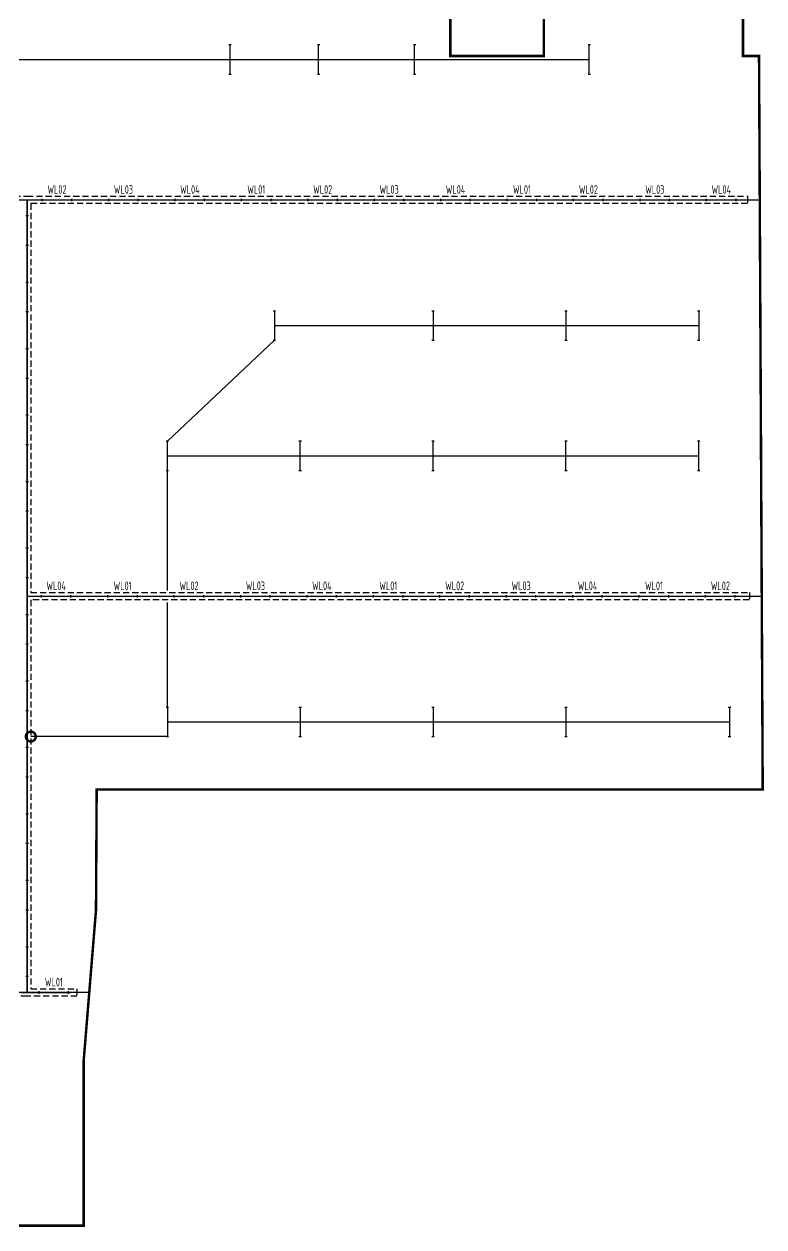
# Model space of a CAD drawing. Header units: millimetres. Extents: x -691095 to 2797013, y -349436 to 2050109.
# Drawn here: x 1386929 to 1417004, y 849444 to 898312 of the extents above; entities that cross this region are included whole.
import ezdxf
from ezdxf.enums import TextEntityAlignment as Align

# ---------------------------------------------------------------- set-up
doc = ezdxf.new("R2010")
doc.units = ezdxf.units.MM
doc.header["$LTSCALE"] = 1000
doc.linetypes.add('DASHDOT', pattern=[1, 0.5, -0.25, 0, -0.25])
doc.linetypes.add('HIDDEN', pattern=[0.375, 0.25, -0.125])
doc.layers.add('E-LANE-CENTER', color=6, linetype='Continuous', plot=False)
doc.layers.add('E-LITE-CENTER', color=5, linetype='DASHDOT', plot=False)
for name, color, linetype in [('E-LITE-LITE', 3, 'Continuous'), ('E-LITE-WIRE', 4, 'Continuous'), ('E-UNIV-EL2', 40, 'HIDDEN'), ('E-UNIV-NOTE', 6, 'Continuous'), ('防火分区', 2, 'Continuous')]:
    doc.layers.add(name, color=color, linetype=linetype)
doc.styles.add('TH-STYLE3', font='tssdeng.shx', dxfattribs={"width": 0.65, "bigfont": 'tssdchn.shx'})

# ---------------------------------------------------------------- blocks, each defined once
blk = doc.blocks.new('E-BL001-1')
for p, q in [((-6, -0.5), (-6, 0.5)), ((-6, 0), (6, 0)), ((6, -0.5), (6, 0.5))]:
    blk.add_line(p, q)

msp = doc.modelspace()

# ---------------------------------------------------------------- linework, layer by layer
at = {"layer": 'E-LANE-CENTER'}
msp.add_line((1387053.6096, 858966.7691, 0.00407), (1387053.6096, 891166.7691, 0.00407), dxfattribs=at)
msp.add_line((1387053.6096, 858966.7691, 0.00407), (1387053.6096, 891166.7691, 0.00407), dxfattribs=at)
at = {"layer": 'E-LANE-CENTER', "elevation": 0.00407}
for points in [[(1354803.6096, 891166.7691), (1416833.05591, 891166.7691)], [(1387053.6096, 891166.7691), (1387053.6096, 858966.7691)], [(1387053.6096, 875066.7691), (1416914.09618, 875066.7691)], [(1389579.01944, 858966.7691), (1354803.6096, 858966.7691)]]:
    msp.add_lwpolyline(points, dxfattribs=at)
at = {"layer": 'E-LITE-CENTER'}
for p, q in [((1354803.60961, 891166.7691, 0.00407), (1387053.6096, 891166.7691, 0.00407)), ((1354803.60961, 891166.7691, 0.00407), (1387053.6096, 891166.7691, 0.00407)), ((1354803.60961, 891166.7691, 0.00407), (1387053.6096, 891166.7691, 0.00407)), ((1354803.60961, 891166.7691, 0.00407), (1387053.6096, 891166.7691, 0.00407)), ((1354803.60961, 891166.7691, 0.00407), (1387053.6096, 891166.7691, 0.00407)), ((1354803.60961, 891166.7691, 0.00407), (1387053.6096, 891166.7691, 0.00407)), ((1354803.60961, 891166.7691, 0.00407), (1387053.6096, 891166.7691, 0.00407)), ((1354803.60961, 891166.7691, 0.00407), (1387053.6096, 891166.7691, 0.00407)), ((1354803.60961, 891166.7691, 0.00407), (1387053.6096, 891166.7691, 0.00407)), ((1354803.60961, 891166.7691, 0.00407), (1387053.6096, 891166.7691, 0.00407)), ((1387053.6096, 875066.7691, 0.00407), (1387053.6096, 891166.7691, 0.00407)), ((1387053.6096, 891166.7691, 0.00407), (1416334.05591, 891166.7691, 0.00407)), ((1387053.6096, 875066.7691, 0.00407), (1387053.6096, 891166.7691, 0.00407)), ((1387053.6096, 891166.7691, 0.00407), (1416334.05591, 891166.7691, 0.00407)), ((1387053.6096, 875066.7691, 0.00407), (1387053.6096, 891166.7691, 0.00407)), ((1387053.6096, 891166.7691, 0.00407), (1416334.05591, 891166.7691, 0.00407)), ((1387053.6096, 875066.7691, 0.00407), (1387053.6096, 891166.7691, 0.00407)), ((1387053.6096, 891166.7691, 0.00407), (1416334.05591, 891166.7691, 0.00407)), ((1387053.6096, 875066.7691, 0.00407), (1387053.6096, 891166.7691, 0.00407)), ((1387053.6096, 891166.7691, 0.00407), (1416334.05591, 891166.7691, 0.00407)), ((1387053.6096, 875066.7691, 0.00407), (1387053.6096, 891166.7691, 0.00407)), ((1387053.6096, 891166.7691, 0.00407), (1416334.05591, 891166.7691, 0.00407)), ((1387053.6096, 875066.7691, 0.00407), (1387053.6096, 891166.7691, 0.00407)), ((1387053.6096, 891166.7691, 0.00407), (1416334.05591, 891166.7691, 0.00407)), ((1387053.6096, 875066.7691, 0.00407), (1387053.6096, 891166.7691, 0.00407)), ((1387053.6096, 891166.7691, 0.00407), (1416334.05591, 891166.7691, 0.00407)), ((1387053.6096, 875066.7691, 0.00407), (1387053.6096, 891166.7691, 0.00407)), ((1387053.6096, 891166.7691, 0.00407), (1416334.05591, 891166.7691, 0.00407)), ((1387053.6096, 875066.7691, 0.00407), (1387053.6096, 891166.7691, 0.00407)), ((1387053.6096, 891166.7691, 0.00407), (1416334.05591, 891166.7691, 0.00407)), ((1387053.6096, 858966.7691, 0.00407), (1387053.6096, 875066.7691, 0.00407)), ((1387053.6096, 875066.7691, 0.00407), (1416415.09618, 875066.7691, 0.00407)), ((1387053.6096, 858966.7691, 0.00407), (1387053.6096, 875066.7691, 0.00407)), ((1387053.6096, 875066.7691, 0.00407), (1416415.09618, 875066.7691, 0.00407)), ((1387053.6096, 858966.7691, 0.00407), (1387053.6096, 875066.7691, 0.00407)), ((1387053.6096, 875066.7691, 0.00407), (1416415.09618, 875066.7691, 0.00407)), ((1387053.6096, 858966.7691, 0.00407), (1387053.6096, 875066.7691, 0.00407)), ((1387053.6096, 875066.7691, 0.00407), (1416415.09618, 875066.7691, 0.00407)), ((1387053.6096, 858966.7691, 0.00407), (1387053.6096, 875066.7691, 0.00407)), ((1387053.6096, 875066.7691, 0.00407), (1416415.09618, 875066.7691, 0.00407)), ((1387053.6096, 858966.7691, 0.00407), (1387053.6096, 875066.7691, 0.00407)), ((1387053.6096, 875066.7691, 0.00407), (1416415.09618, 875066.7691, 0.00407)), ((1387053.6096, 858966.7691, 0.00407), (1387053.6096, 875066.7691, 0.00407)), ((1387053.6096, 875066.7691, 0.00407), (1416415.09618, 875066.7691, 0.00407)), ((1387053.6096, 858966.7691, 0.00407), (1387053.6096, 875066.7691, 0.00407)), ((1387053.6096, 875066.7691, 0.00407), (1416415.09618, 875066.7691, 0.00407)), ((1387053.6096, 858966.7691, 0.00407), (1387053.6096, 875066.7691, 0.00407)), ((1387053.6096, 875066.7691, 0.00407), (1416415.09618, 875066.7691, 0.00407)), ((1387053.6096, 858966.7691, 0.00407), (1387053.6096, 875066.7691, 0.00407)), ((1387053.6096, 875066.7691, 0.00407), (1416415.09618, 875066.7691, 0.00407)), ((1354803.6096, 858966.7691, 0.00407), (1387053.6096, 858966.7691, 0.00407)), ((1354803.6096, 858966.7691, 0.00407), (1387053.6096, 858966.7691, 0.00407)), ((1354803.6096, 858966.7691, 0.00407), (1387053.6096, 858966.7691, 0.00407)), ((1354803.6096, 858966.7691, 0.00407), (1387053.6096, 858966.7691, 0.00407)), ((1354803.6096, 858966.7691, 0.00407), (1387053.6096, 858966.7691, 0.00407)), ((1354803.6096, 858966.7691, 0.00407), (1387053.6096, 858966.7691, 0.00407)), ((1354803.6096, 858966.7691, 0.00407), (1387053.6096, 858966.7691, 0.00407)), ((1354803.6096, 858966.7691, 0.00407), (1387053.6096, 858966.7691, 0.00407)), ((1354803.6096, 858966.7691, 0.00407), (1387053.6096, 858966.7691, 0.00407)), ((1354803.6096, 858966.7691, 0.00407), (1387053.6096, 858966.7691, 0.00407)), ((1387053.6096, 858966.7691, 0.00407), (1389080.01944, 858966.7691, 0.00407)), ((1387053.6096, 858966.7691, 0.00407), (1389080.01944, 858966.7691, 0.00407)), ((1387053.6096, 858966.7691, 0.00407), (1389080.01944, 858966.7691, 0.00407)), ((1387053.6096, 858966.7691, 0.00407), (1389080.01944, 858966.7691, 0.00407)), ((1387053.6096, 858966.7691, 0.00407), (1389080.01944, 858966.7691, 0.00407)), ((1387053.6096, 858966.7691, 0.00407), (1389080.01944, 858966.7691, 0.00407)), ((1387053.6096, 858966.7691, 0.00407), (1389080.01944, 858966.7691, 0.00407)), ((1387053.6096, 858966.7691, 0.00407), (1389080.01944, 858966.7691, 0.00407)), ((1387053.6096, 858966.7691, 0.00407), (1389080.01944, 858966.7691, 0.00407)), ((1387053.6096, 858966.7691, 0.00407), (1389080.01944, 858966.7691, 0.00407))]:
    msp.add_line(p, q, dxfattribs=at)
at = {"layer": 'E-LITE-WIRE'}
for p, q in [((1409903.60962, 896864.65174, 0.00407), (1356153.60963, 896864.65174, 0.00407)), ((1409903.60962, 896864.65174, 0.00407), (1356153.60963, 896864.65174, 0.00407)), ((1397103.60961, 886064.65172, 0.00407), (1414353.60961, 886064.65172, 0.00407)), ((1397103.60961, 886064.65172, 0.00407), (1414353.60961, 886064.65172, 0.00407)), ((1392753.60962, 880764.65172, 0.00407), (1414353.60962, 880764.65172, 0.00813)), ((1392753.60962, 880764.65172, 0.00407), (1414353.60962, 880764.65172, 0.00813)), ((1392753.60962, 869964.65172, 0.00407), (1415603.60962, 869964.65172, 0.00407)), ((1392753.60962, 869964.65172, 0.00407), (1415603.60962, 869964.65172, 0.00407))]:
    msp.add_line(p, q, dxfattribs=at)
at = {"layer": 'E-LITE-WIRE', "color": 30, "true_color": 0xf26722}
for p, q in [((1392753.49344, 881366.48082, 0.00407), (1397103.49343, 885466.48083, 0.00407)), ((1392753.49344, 881366.48082, 0.00407), (1397103.49343, 885466.48083, 0.00407)), ((1392753.49344, 875297.03945, 0.00407), (1392753.49344, 880166.48082, 0.00407)), ((1392753.49344, 875297.03945, 0.00407), (1392753.49344, 880166.48082, 0.00407)), ((1392753.49344, 870566.48082, 0.00407), (1392753.49344, 874812.32887, 0.00407)), ((1392753.49344, 870566.48082, 0.00407), (1392753.49344, 874812.32887, 0.00407))]:
    msp.add_line(p, q, dxfattribs=at)
at = {"layer": 'E-LITE-WIRE', "color": 2}
msp.add_line((1392753.49344, 869366.48082, 0.00407), (1387203.6096, 869366.48082, 0.00407), dxfattribs=at)
msp.add_line((1392753.49344, 869366.48082, 0.00407), (1387203.6096, 869366.48082, 0.00407), dxfattribs=at)
at = {"layer": 'E-LITE-WIRE', "color": 2, "const_width": 400, "elevation": 0.00407}
msp.add_lwpolyline([(1387153.6096, 869366.48082, 1), (1387253.6096, 869366.48082, 1), (1387153.6096, 869366.48082, -1)], format="xyb", dxfattribs=at)
msp.add_lwpolyline([(1387153.6096, 869366.48082, 1), (1387253.6096, 869366.48082, 1), (1387153.6096, 869366.48082, -1)], format="xyb", dxfattribs=at)
at = {"layer": 'E-UNIV-EL2'}
for p, q in [((1354653.60961, 891316.7691, 0.00407), (1387053.6096, 891316.7691, 0.00407)), ((1354653.60961, 891316.7691, 0.00407), (1387053.6096, 891316.7691, 0.00407)), ((1354653.60961, 891316.7691, 0.00407), (1387053.6096, 891316.7691, 0.00407)), ((1354653.60961, 891316.7691, 0.00407), (1387053.6096, 891316.7691, 0.00407)), ((1354653.60961, 891316.7691, 0.00407), (1387053.6096, 891316.7691, 0.00407)), ((1354653.60961, 891316.7691, 0.00407), (1387053.6096, 891316.7691, 0.00407)), ((1354653.60961, 891316.7691, 0.00407), (1387053.6096, 891316.7691, 0.00407)), ((1354653.60961, 891316.7691, 0.00407), (1387053.6096, 891316.7691, 0.00407)), ((1354653.60961, 891316.7691, 0.00407), (1387053.6096, 891316.7691, 0.00407)), ((1354653.60961, 891316.7691, 0.00407), (1387053.6096, 891316.7691, 0.00407)), ((1387053.6096, 891316.7691, 0.00407), (1416334.05591, 891316.7691, 0.00407)), ((1387053.6096, 891316.7691, 0.00407), (1416334.05591, 891316.7691, 0.00407)), ((1387053.6096, 891316.7691, 0.00407), (1416334.05591, 891316.7691, 0.00407)), ((1387053.6096, 891316.7691, 0.00407), (1416334.05591, 891316.7691, 0.00407)), ((1387053.6096, 891316.7691, 0.00407), (1416334.05591, 891316.7691, 0.00407)), ((1387053.6096, 891316.7691, 0.00407), (1416334.05591, 891316.7691, 0.00407)), ((1387053.6096, 891316.7691, 0.00407), (1416334.05591, 891316.7691, 0.00407)), ((1387053.6096, 891316.7691, 0.00407), (1416334.05591, 891316.7691, 0.00407)), ((1387053.6096, 891316.7691, 0.00407), (1416334.05591, 891316.7691, 0.00407)), ((1387053.6096, 891316.7691, 0.00407), (1416334.05591, 891316.7691, 0.00407)), ((1387203.6096, 891016.7691, 0.00407), (1387203.6096, 875216.7691, 0.00407)), ((1416334.05591, 891016.7691, 0.00407), (1387203.6096, 891016.7691, 0.00407)), ((1387203.6096, 891016.7691, 0.00407), (1387203.6096, 875216.7691, 0.00407)), ((1416334.05591, 891016.7691, 0.00407), (1387203.6096, 891016.7691, 0.00407)), ((1387203.6096, 891016.7691, 0.00407), (1387203.6096, 875216.7691, 0.00407)), ((1416334.05591, 891016.7691, 0.00407), (1387203.6096, 891016.7691, 0.00407)), ((1387203.6096, 891016.7691, 0.00407), (1387203.6096, 875216.7691, 0.00407)), ((1416334.05591, 891016.7691, 0.00407), (1387203.6096, 891016.7691, 0.00407)), ((1387203.6096, 891016.7691, 0.00407), (1387203.6096, 875216.7691, 0.00407)), ((1416334.05591, 891016.7691, 0.00407), (1387203.6096, 891016.7691, 0.00407)), ((1387203.6096, 891016.7691, 0.00407), (1387203.6096, 875216.7691, 0.00407)), ((1416334.05591, 891016.7691, 0.00407), (1387203.6096, 891016.7691, 0.00407)), ((1387203.6096, 891016.7691, 0.00407), (1387203.6096, 875216.7691, 0.00407)), ((1416334.05591, 891016.7691, 0.00407), (1387203.6096, 891016.7691, 0.00407)), ((1387203.6096, 891016.7691, 0.00407), (1387203.6096, 875216.7691, 0.00407)), ((1416334.05591, 891016.7691, 0.00407), (1387203.6096, 891016.7691, 0.00407)), ((1387203.6096, 891016.7691, 0.00407), (1387203.6096, 875216.7691, 0.00407)), ((1416334.05591, 891016.7691, 0.00407), (1387203.6096, 891016.7691, 0.00407)), ((1387203.6096, 891016.7691, 0.00407), (1387203.6096, 875216.7691, 0.00407)), ((1416334.05591, 891016.7691, 0.00407), (1387203.6096, 891016.7691, 0.00407)), ((1416334.05591, 891316.7691, 0.00407), (1416334.05591, 891016.7691, 0.00407)), ((1416334.05591, 891316.7691, 0.00407), (1416334.05591, 891016.7691, 0.00407)), ((1416334.05591, 891316.7691, 0.00407), (1416334.05591, 891016.7691, 0.00407)), ((1416334.05591, 891316.7691, 0.00407), (1416334.05591, 891016.7691, 0.00407)), ((1416334.05591, 891316.7691, 0.00407), (1416334.05591, 891016.7691, 0.00407)), ((1416334.05591, 891316.7691, 0.00407), (1416334.05591, 891016.7691, 0.00407)), ((1416334.05591, 891316.7691, 0.00407), (1416334.05591, 891016.7691, 0.00407)), ((1416334.05591, 891316.7691, 0.00407), (1416334.05591, 891016.7691, 0.00407)), ((1416334.05591, 891316.7691, 0.00407), (1416334.05591, 891016.7691, 0.00407)), ((1416334.05591, 891316.7691, 0.00407), (1416334.05591, 891016.7691, 0.00407)), ((1387203.6096, 875216.7691, 0.00407), (1416415.09618, 875216.7691, 0.00407)), ((1387203.6096, 875216.7691, 0.00407), (1416415.09618, 875216.7691, 0.00407)), ((1387203.6096, 875216.7691, 0.00407), (1416415.09618, 875216.7691, 0.00407)), ((1387203.6096, 875216.7691, 0.00407), (1416415.09618, 875216.7691, 0.00407)), ((1387203.6096, 875216.7691, 0.00407), (1416415.09618, 875216.7691, 0.00407)), ((1387203.6096, 875216.7691, 0.00407), (1416415.09618, 875216.7691, 0.00407)), ((1387203.6096, 875216.7691, 0.00407), (1416415.09618, 875216.7691, 0.00407)), ((1387203.6096, 875216.7691, 0.00407), (1416415.09618, 875216.7691, 0.00407)), ((1387203.6096, 875216.7691, 0.00407), (1416415.09618, 875216.7691, 0.00407)), ((1387203.6096, 875216.7691, 0.00407), (1416415.09618, 875216.7691, 0.00407)), ((1387203.6096, 874916.7691, 0.00407), (1387203.6096, 859116.7691, 0.00407)), ((1416415.09618, 874916.7691, 0.00407), (1387203.6096, 874916.7691, 0.00407)), ((1387203.6096, 874916.7691, 0.00407), (1387203.6096, 859116.7691, 0.00407)), ((1416415.09618, 874916.7691, 0.00407), (1387203.6096, 874916.7691, 0.00407)), ((1387203.6096, 874916.7691, 0.00407), (1387203.6096, 859116.7691, 0.00407)), ((1416415.09618, 874916.7691, 0.00407), (1387203.6096, 874916.7691, 0.00407)), ((1387203.6096, 874916.7691, 0.00407), (1387203.6096, 859116.7691, 0.00407)), ((1416415.09618, 874916.7691, 0.00407), (1387203.6096, 874916.7691, 0.00407)), ((1387203.6096, 874916.7691, 0.00407), (1387203.6096, 859116.7691, 0.00407)), ((1416415.09618, 874916.7691, 0.00407), (1387203.6096, 874916.7691, 0.00407)), ((1387203.6096, 874916.7691, 0.00407), (1387203.6096, 859116.7691, 0.00407)), ((1416415.09618, 874916.7691, 0.00407), (1387203.6096, 874916.7691, 0.00407)), ((1387203.6096, 874916.7691, 0.00407), (1387203.6096, 859116.7691, 0.00407)), ((1416415.09618, 874916.7691, 0.00407), (1387203.6096, 874916.7691, 0.00407)), ((1387203.6096, 874916.7691, 0.00407), (1387203.6096, 859116.7691, 0.00407)), ((1416415.09618, 874916.7691, 0.00407), (1387203.6096, 874916.7691, 0.00407)), ((1387203.6096, 874916.7691, 0.00407), (1387203.6096, 859116.7691, 0.00407)), ((1416415.09618, 874916.7691, 0.00407), (1387203.6096, 874916.7691, 0.00407)), ((1387203.6096, 874916.7691, 0.00407), (1387203.6096, 859116.7691, 0.00407)), ((1416415.09618, 874916.7691, 0.00407), (1387203.6096, 874916.7691, 0.00407)), ((1416415.09618, 875216.7691, 0.00407), (1416415.09618, 874916.7691, 0.00407)), ((1416415.09618, 875216.7691, 0.00407), (1416415.09618, 874916.7691, 0.00407)), ((1416415.09618, 875216.7691, 0.00407), (1416415.09618, 874916.7691, 0.00407)), ((1416415.09618, 875216.7691, 0.00407), (1416415.09618, 874916.7691, 0.00407)), ((1416415.09618, 875216.7691, 0.00407), (1416415.09618, 874916.7691, 0.00407)), ((1416415.09618, 875216.7691, 0.00407), (1416415.09618, 874916.7691, 0.00407)), ((1416415.09618, 875216.7691, 0.00407), (1416415.09618, 874916.7691, 0.00407)), ((1416415.09618, 875216.7691, 0.00407), (1416415.09618, 874916.7691, 0.00407)), ((1416415.09618, 875216.7691, 0.00407), (1416415.09618, 874916.7691, 0.00407)), ((1416415.09618, 875216.7691, 0.00407), (1416415.09618, 874916.7691, 0.00407)), ((1387203.6096, 859116.7691, 0.00407), (1389080.01944, 859116.7691, 0.00407)), ((1387203.6096, 859116.7691, 0.00407), (1389080.01944, 859116.7691, 0.00407)), ((1387203.6096, 859116.7691, 0.00407), (1389080.01944, 859116.7691, 0.00407)), ((1387203.6096, 859116.7691, 0.00407), (1389080.01944, 859116.7691, 0.00407)), ((1387203.6096, 859116.7691, 0.00407), (1389080.01944, 859116.7691, 0.00407)), ((1387203.6096, 859116.7691, 0.00407), (1389080.01944, 859116.7691, 0.00407)), ((1387203.6096, 859116.7691, 0.00407), (1389080.01944, 859116.7691, 0.00407)), ((1387203.6096, 859116.7691, 0.00407), (1389080.01944, 859116.7691, 0.00407)), ((1387203.6096, 859116.7691, 0.00407), (1389080.01944, 859116.7691, 0.00407)), ((1387203.6096, 859116.7691, 0.00407), (1389080.01944, 859116.7691, 0.00407)), ((1389080.01944, 859116.7691, 0.00407), (1389080.01944, 858816.7691, 0.00407)), ((1389080.01944, 859116.7691, 0.00407), (1389080.01944, 858816.7691, 0.00407)), ((1389080.01944, 859116.7691, 0.00407), (1389080.01944, 858816.7691, 0.00407)), ((1389080.01944, 859116.7691, 0.00407), (1389080.01944, 858816.7691, 0.00407)), ((1389080.01944, 859116.7691, 0.00407), (1389080.01944, 858816.7691, 0.00407)), ((1389080.01944, 859116.7691, 0.00407), (1389080.01944, 858816.7691, 0.00407)), ((1389080.01944, 859116.7691, 0.00407), (1389080.01944, 858816.7691, 0.00407)), ((1389080.01944, 859116.7691, 0.00407), (1389080.01944, 858816.7691, 0.00407)), ((1389080.01944, 859116.7691, 0.00407), (1389080.01944, 858816.7691, 0.00407)), ((1389080.01944, 859116.7691, 0.00407), (1389080.01944, 858816.7691, 0.00407)), ((1387053.6096, 858816.7691, 0.00407), (1354953.6096, 858816.7691, 0.00407)), ((1387053.6096, 858816.7691, 0.00407), (1354953.6096, 858816.7691, 0.00407)), ((1387053.6096, 858816.7691, 0.00407), (1354953.6096, 858816.7691, 0.00407)), ((1387053.6096, 858816.7691, 0.00407), (1354953.6096, 858816.7691, 0.00407)), ((1387053.6096, 858816.7691, 0.00407), (1354953.6096, 858816.7691, 0.00407)), ((1387053.6096, 858816.7691, 0.00407), (1354953.6096, 858816.7691, 0.00407)), ((1387053.6096, 858816.7691, 0.00407), (1354953.6096, 858816.7691, 0.00407)), ((1387053.6096, 858816.7691, 0.00407), (1354953.6096, 858816.7691, 0.00407)), ((1387053.6096, 858816.7691, 0.00407), (1354953.6096, 858816.7691, 0.00407)), ((1387053.6096, 858816.7691, 0.00407), (1354953.6096, 858816.7691, 0.00407)), ((1389080.01944, 858816.7691, 0.00407), (1387053.6096, 858816.7691, 0.00407)), ((1389080.01944, 858816.7691, 0.00407), (1387053.6096, 858816.7691, 0.00407)), ((1389080.01944, 858816.7691, 0.00407), (1387053.6096, 858816.7691, 0.00407)), ((1389080.01944, 858816.7691, 0.00407), (1387053.6096, 858816.7691, 0.00407)), ((1389080.01944, 858816.7691, 0.00407), (1387053.6096, 858816.7691, 0.00407)), ((1389080.01944, 858816.7691, 0.00407), (1387053.6096, 858816.7691, 0.00407)), ((1389080.01944, 858816.7691, 0.00407), (1387053.6096, 858816.7691, 0.00407)), ((1389080.01944, 858816.7691, 0.00407), (1387053.6096, 858816.7691, 0.00407)), ((1389080.01944, 858816.7691, 0.00407), (1387053.6096, 858816.7691, 0.00407)), ((1389080.01944, 858816.7691, 0.00407), (1387053.6096, 858816.7691, 0.00407))]:
    msp.add_line(p, q, dxfattribs=at)
at = {"layer": '防火分区', "const_width": 100, "elevation": 0.00407}
for points in [[(1416153.6101, 898516.76953), (1416153.6096, 897016.7691), (1416803.6096, 897016.7691), (1416953.6096, 867216.7691), (1389880.79458, 867216.7691), (1389853.6096, 862316.7691), (1389353.6096, 856216.7691), (1389353.6096, 849496.7691), (1386903.65119, 849496.7691), (1384003.53126, 849496.58506), (1378953.636, 849494.46072), (1367703.65119, 849494.4566), (1367703.57045, 849496.7691), (1365703.57045, 849496.7691), (1365703.67423, 849494.46072), (1354453.53427, 849494.46072), (1349403.53402, 849494.4607), (1346753.6096, 849494.46072), (1346753.60961, 888816.76909), (1352053.60978, 888816.7691), (1352053.60951, 897928.88924), (1354191.2718, 897916.7691), (1354191.2718, 899576.88566)], [(1416153.6101, 898516.76953), (1416153.6096, 897016.7691), (1416803.6096, 897016.7691), (1416953.6096, 867216.7691), (1389880.79458, 867216.7691), (1389853.6096, 862316.7691), (1389353.6096, 856216.7691), (1389353.6096, 849496.7691), (1386903.65119, 849496.7691), (1384003.53126, 849496.58506), (1378953.636, 849494.46072), (1367703.65119, 849494.4566), (1367703.57045, 849496.7691), (1365703.57045, 849496.7691), (1365703.67423, 849494.46072), (1354453.53427, 849494.46072), (1349403.53402, 849494.4607), (1346753.6096, 849494.46072), (1346753.60961, 888816.76909), (1352053.60978, 888816.7691), (1352053.60951, 897928.88924), (1354191.2718, 897916.7691), (1354191.2718, 899576.88566)], [(1404253.6096, 899576.88566), (1404253.6096, 897017.34399), (1408053.60898, 897016.19421), (1408053.60898, 898516.76953)], [(1404253.6096, 899576.88566), (1404253.6096, 897017.34399), (1408053.60898, 897016.19421), (1408053.60898, 898516.76953)]]:
    msp.add_lwpolyline(points, dxfattribs=at)

# ---------------------------------------------------------------- block references
at = {"layer": 'E-LITE-LITE', "xscale": 100, "yscale": 100, "zscale": 100}
for p, rotation in [((1395303.49321, 896866.48085, 0.00407), 90), ((1395303.49321, 896866.48085, 0.00407), 90), ((1398903.49343, 896866.48085, 0.00407), 90), ((1398903.49343, 896866.48085, 0.00407), 90), ((1402803.49344, 896866.48085, 0.00407), 90), ((1402803.49344, 896866.48085, 0.00407), 90), ((1409903.49344, 896866.48085, 0.00407), 90), ((1409903.49344, 896866.48085, 0.00407), 90), ((1387053.6096, 889916.7691, 0.00407), 90), ((1387053.6096, 889916.7691, 0.00407), 90), ((1387053.6096, 889916.7691, 0.00407), 90), ((1387053.6096, 889916.7691, 0.00407), 90), ((1387053.6096, 889916.7691, 0.00407), 90), ((1387053.6096, 889916.7691, 0.00407), 90), ((1387053.6096, 889916.7691, 0.00407), 90), ((1387053.6096, 889916.7691, 0.00407), 90), ((1387053.6096, 889916.7691, 0.00407), 90), ((1387053.6096, 889916.7691, 0.00407), 90), ((1387053.6096, 887216.7691, 0.00407), 90), ((1387053.6096, 887216.7691, 0.00407), 90), ((1387053.6096, 887216.7691, 0.00407), 90), ((1387053.6096, 887216.7691, 0.00407), 90), ((1387053.6096, 887216.7691, 0.00407), 90), ((1387053.6096, 887216.7691, 0.00407), 90), ((1387053.6096, 887216.7691, 0.00407), 90), ((1387053.6096, 887216.7691, 0.00407), 90), ((1387053.6096, 887216.7691, 0.00407), 90), ((1387053.6096, 887216.7691, 0.00407), 90), ((1397103.49343, 886066.48083, 0.00407), 270), ((1397103.49343, 886066.48083, 0.00407), 270), ((1403553.49344, 886066.48083, 0.00407), 270), ((1403553.49344, 886066.48083, 0.00407), 270), ((1408953.49344, 886066.48083, 0.00407), 270), ((1408953.49344, 886066.48083, 0.00407), 270), ((1414353.49343, 886066.48083, 0.00407), 270), ((1414353.49343, 886066.48083, 0.00407), 270), ((1387053.6096, 884516.7691, 0.00407), 90), ((1387053.6096, 884516.7691, 0.00407), 90), ((1387053.6096, 884516.7691, 0.00407), 90), ((1387053.6096, 884516.7691, 0.00407), 90), ((1387053.6096, 884516.7691, 0.00407), 90), ((1387053.6096, 884516.7691, 0.00407), 90), ((1387053.6096, 884516.7691, 0.00407), 90), ((1387053.6096, 884516.7691, 0.00407), 90), ((1387053.6096, 884516.7691, 0.00407), 90), ((1387053.6096, 884516.7691, 0.00407), 90), ((1387053.6096, 881816.7691, 0.00407), 90), ((1387053.6096, 881816.7691, 0.00407), 90), ((1387053.6096, 881816.7691, 0.00407), 90), ((1387053.6096, 881816.7691, 0.00407), 90), ((1387053.6096, 881816.7691, 0.00407), 90), ((1387053.6096, 881816.7691, 0.00407), 90), ((1387053.6096, 881816.7691, 0.00407), 90), ((1387053.6096, 881816.7691, 0.00407), 90), ((1387053.6096, 881816.7691, 0.00407), 90), ((1387053.6096, 881816.7691, 0.00407), 90), ((1392753.49344, 880766.48082, 0.00407), 90), ((1392753.49344, 880766.48082, 0.00407), 90), ((1398153.49343, 880766.48082, 0.00407), 90), ((1398153.49343, 880766.48082, 0.00407), 90), ((1403553.49343, 880766.48082, 0.00407), 90), ((1403553.49343, 880766.48082, 0.00407), 90), ((1408953.49344, 880766.48082, 0.00407), 90), ((1408953.49344, 880766.48082, 0.00407), 90), ((1414353.49343, 880766.48082, 0.00407), 90), ((1414353.49343, 880766.48082, 0.00407), 90), ((1387053.6096, 879116.7691, 0.00407), 90), ((1387053.6096, 879116.7691, 0.00407), 90), ((1387053.6096, 879116.7691, 0.00407), 90), ((1387053.6096, 879116.7691, 0.00407), 90), ((1387053.6096, 879116.7691, 0.00407), 90), ((1387053.6096, 879116.7691, 0.00407), 90), ((1387053.6096, 879116.7691, 0.00407), 90), ((1387053.6096, 879116.7691, 0.00407), 90), ((1387053.6096, 879116.7691, 0.00407), 90), ((1387053.6096, 879116.7691, 0.00407), 90), ((1387053.6096, 876416.7691, 0.00407), 90), ((1387053.6096, 876416.7691, 0.00407), 90), ((1387053.6096, 876416.7691, 0.00407), 90), ((1387053.6096, 876416.7691, 0.00407), 90), ((1387053.6096, 876416.7691, 0.00407), 90), ((1387053.6096, 876416.7691, 0.00407), 90), ((1387053.6096, 876416.7691, 0.00407), 90), ((1387053.6096, 876416.7691, 0.00407), 90), ((1387053.6096, 876416.7691, 0.00407), 90), ((1387053.6096, 876416.7691, 0.00407), 90), ((1387053.6096, 873716.7691, 0.00407), 90), ((1387053.6096, 873716.7691, 0.00407), 90), ((1387053.6096, 873716.7691, 0.00407), 90), ((1387053.6096, 873716.7691, 0.00407), 90), ((1387053.6096, 873716.7691, 0.00407), 90), ((1387053.6096, 873716.7691, 0.00407), 90), ((1387053.6096, 873716.7691, 0.00407), 90), ((1387053.6096, 873716.7691, 0.00407), 90), ((1387053.6096, 873716.7691, 0.00407), 90), ((1387053.6096, 873716.7691, 0.00407), 90), ((1387053.6096, 871016.7691, 0.00407), 90), ((1387053.6096, 871016.7691, 0.00407), 90), ((1387053.6096, 871016.7691, 0.00407), 90), ((1387053.6096, 871016.7691, 0.00407), 90), ((1387053.6096, 871016.7691, 0.00407), 90), ((1387053.6096, 871016.7691, 0.00407), 90), ((1387053.6096, 871016.7691, 0.00407), 90), ((1387053.6096, 871016.7691, 0.00407), 90), ((1387053.6096, 871016.7691, 0.00407), 90), ((1387053.6096, 871016.7691, 0.00407), 90), ((1392753.49344, 869966.48082, 0.00407), 270), ((1392753.49344, 869966.48082, 0.00407), 270), ((1398153.49343, 869966.48082, 0.00407), 270), ((1398153.49343, 869966.48082, 0.00407), 270), ((1403553.49343, 869966.48082, 0.00407), 270), ((1403553.49343, 869966.48082, 0.00407), 270), ((1408953.49343, 869966.48082, 0.00407), 270), ((1408953.49343, 869966.48082, 0.00407), 270), ((1415603.49344, 869966.48082, 0.00407), 270), ((1415603.49344, 869966.48082, 0.00407), 270), ((1387053.6096, 868316.7691, 0.00407), 90), ((1387053.6096, 868316.7691, 0.00407), 90), ((1387053.6096, 868316.7691, 0.00407), 90), ((1387053.6096, 868316.7691, 0.00407), 90), ((1387053.6096, 868316.7691, 0.00407), 90), ((1387053.6096, 868316.7691, 0.00407), 90), ((1387053.6096, 868316.7691, 0.00407), 90), ((1387053.6096, 868316.7691, 0.00407), 90), ((1387053.6096, 868316.7691, 0.00407), 90), ((1387053.6096, 868316.7691, 0.00407), 90), ((1387053.6096, 865616.7691, 0.00407), 90), ((1387053.6096, 865616.7691, 0.00407), 90), ((1387053.6096, 865616.7691, 0.00407), 90), ((1387053.6096, 865616.7691, 0.00407), 90), ((1387053.6096, 865616.7691, 0.00407), 90), ((1387053.6096, 865616.7691, 0.00407), 90), ((1387053.6096, 865616.7691, 0.00407), 90), ((1387053.6096, 865616.7691, 0.00407), 90), ((1387053.6096, 865616.7691, 0.00407), 90), ((1387053.6096, 865616.7691, 0.00407), 90), ((1387053.6096, 862916.7691, 0.00407), 90), ((1387053.6096, 862916.7691, 0.00407), 90), ((1387053.6096, 862916.7691, 0.00407), 90), ((1387053.6096, 862916.7691, 0.00407), 90), ((1387053.6096, 862916.7691, 0.00407), 90), ((1387053.6096, 862916.7691, 0.00407), 90), ((1387053.6096, 862916.7691, 0.00407), 90), ((1387053.6096, 862916.7691, 0.00407), 90), ((1387053.6096, 862916.7691, 0.00407), 90), ((1387053.6096, 862916.7691, 0.00407), 90), ((1387053.6096, 860216.7691, 0.00407), 90), ((1387053.6096, 860216.7691, 0.00407), 90), ((1387053.6096, 860216.7691, 0.00407), 90), ((1387053.6096, 860216.7691, 0.00407), 90), ((1387053.6096, 860216.7691, 0.00407), 90), ((1387053.6096, 860216.7691, 0.00407), 90), ((1387053.6096, 860216.7691, 0.00407), 90), ((1387053.6096, 860216.7691, 0.00407), 90), ((1387053.6096, 860216.7691, 0.00407), 90), ((1387053.6096, 860216.7691, 0.00407), 90)]:
    msp.add_blockref('E-BL001-1', p, dxfattribs=dict(at, rotation=rotation))
for p in [(1388268.83276, 891166.7691, 0.00407), (1388268.83276, 891166.7691, 0.00407), (1388268.83276, 891166.7691, 0.00407), (1388268.83276, 891166.7691, 0.00407), (1388268.83276, 891166.7691, 0.00407), (1388268.83276, 891166.7691, 0.00407), (1388268.83276, 891166.7691, 0.00407), (1388268.83276, 891166.7691, 0.00407), (1388268.83276, 891166.7691, 0.00407), (1388268.83276, 891166.7691, 0.00407), (1390968.83276, 891166.7691, 0.00407), (1390968.83276, 891166.7691, 0.00407), (1390968.83276, 891166.7691, 0.00407), (1390968.83276, 891166.7691, 0.00407), (1390968.83276, 891166.7691, 0.00407), (1390968.83276, 891166.7691, 0.00407), (1390968.83276, 891166.7691, 0.00407), (1390968.83276, 891166.7691, 0.00407), (1390968.83276, 891166.7691, 0.00407), (1390968.83276, 891166.7691, 0.00407), (1393668.83276, 891166.7691, 0.00407), (1393668.83276, 891166.7691, 0.00407), (1393668.83276, 891166.7691, 0.00407), (1393668.83276, 891166.7691, 0.00407), (1393668.83276, 891166.7691, 0.00407), (1393668.83276, 891166.7691, 0.00407), (1393668.83276, 891166.7691, 0.00407), (1393668.83276, 891166.7691, 0.00407), (1393668.83276, 891166.7691, 0.00407), (1393668.83276, 891166.7691, 0.00407), (1396368.83276, 891166.7691, 0.00407), (1396368.83276, 891166.7691, 0.00407), (1396368.83276, 891166.7691, 0.00407), (1396368.83276, 891166.7691, 0.00407), (1396368.83276, 891166.7691, 0.00407), (1396368.83276, 891166.7691, 0.00407), (1396368.83276, 891166.7691, 0.00407), (1396368.83276, 891166.7691, 0.00407), (1396368.83276, 891166.7691, 0.00407), (1396368.83276, 891166.7691, 0.00407), (1399068.83276, 891166.7691, 0.00407), (1399068.83276, 891166.7691, 0.00407), (1399068.83276, 891166.7691, 0.00407), (1399068.83276, 891166.7691, 0.00407), (1399068.83276, 891166.7691, 0.00407), (1399068.83276, 891166.7691, 0.00407), (1399068.83276, 891166.7691, 0.00407), (1399068.83276, 891166.7691, 0.00407), (1399068.83276, 891166.7691, 0.00407), (1399068.83276, 891166.7691, 0.00407), (1401768.83276, 891166.7691, 0.00407), (1401768.83276, 891166.7691, 0.00407), (1401768.83276, 891166.7691, 0.00407), (1401768.83276, 891166.7691, 0.00407), (1401768.83276, 891166.7691, 0.00407), (1401768.83276, 891166.7691, 0.00407), (1401768.83276, 891166.7691, 0.00407), (1401768.83276, 891166.7691, 0.00407), (1401768.83276, 891166.7691, 0.00407), (1401768.83276, 891166.7691, 0.00407), (1404468.83276, 891166.7691, 0.00407), (1404468.83276, 891166.7691, 0.00407), (1404468.83276, 891166.7691, 0.00407), (1404468.83276, 891166.7691, 0.00407), (1404468.83276, 891166.7691, 0.00407), (1404468.83276, 891166.7691, 0.00407), (1404468.83276, 891166.7691, 0.00407), (1404468.83276, 891166.7691, 0.00407), (1404468.83276, 891166.7691, 0.00407), (1404468.83276, 891166.7691, 0.00407), (1407168.83276, 891166.7691, 0.00407), (1407168.83276, 891166.7691, 0.00407), (1407168.83276, 891166.7691, 0.00407), (1407168.83276, 891166.7691, 0.00407), (1407168.83276, 891166.7691, 0.00407), (1407168.83276, 891166.7691, 0.00407), (1407168.83276, 891166.7691, 0.00407), (1407168.83276, 891166.7691, 0.00407), (1407168.83276, 891166.7691, 0.00407), (1407168.83276, 891166.7691, 0.00407), (1409868.83276, 891166.7691, 0.00407), (1409868.83276, 891166.7691, 0.00407), (1409868.83276, 891166.7691, 0.00407), (1409868.83276, 891166.7691, 0.00407), (1409868.83276, 891166.7691, 0.00407), (1409868.83276, 891166.7691, 0.00407), (1409868.83276, 891166.7691, 0.00407), (1409868.83276, 891166.7691, 0.00407), (1409868.83276, 891166.7691, 0.00407), (1409868.83276, 891166.7691, 0.00407), (1412568.83276, 891166.7691, 0.00407), (1412568.83276, 891166.7691, 0.00407), (1412568.83276, 891166.7691, 0.00407), (1412568.83276, 891166.7691, 0.00407), (1412568.83276, 891166.7691, 0.00407), (1412568.83276, 891166.7691, 0.00407), (1412568.83276, 891166.7691, 0.00407), (1412568.83276, 891166.7691, 0.00407), (1412568.83276, 891166.7691, 0.00407), (1412568.83276, 891166.7691, 0.00407), (1415268.83276, 891166.7691, 0.00407), (1415268.83276, 891166.7691, 0.00407), (1415268.83276, 891166.7691, 0.00407), (1415268.83276, 891166.7691, 0.00407), (1415268.83276, 891166.7691, 0.00407), (1415268.83276, 891166.7691, 0.00407), (1415268.83276, 891166.7691, 0.00407), (1415268.83276, 891166.7691, 0.00407), (1415268.83276, 891166.7691, 0.00407), (1415268.83276, 891166.7691, 0.00407), (1388234.35289, 875066.7691, 0.00407), (1388234.35289, 875066.7691, 0.00407), (1388234.35289, 875066.7691, 0.00407), (1388234.35289, 875066.7691, 0.00407), (1388234.35289, 875066.7691, 0.00407), (1388234.35289, 875066.7691, 0.00407), (1388234.35289, 875066.7691, 0.00407), (1388234.35289, 875066.7691, 0.00407), (1388234.35289, 875066.7691, 0.00407), (1388234.35289, 875066.7691, 0.00407), (1390934.35289, 875066.7691, 0.00407), (1390934.35289, 875066.7691, 0.00407), (1390934.35289, 875066.7691, 0.00407), (1390934.35289, 875066.7691, 0.00407), (1390934.35289, 875066.7691, 0.00407), (1390934.35289, 875066.7691, 0.00407), (1390934.35289, 875066.7691, 0.00407), (1390934.35289, 875066.7691, 0.00407), (1390934.35289, 875066.7691, 0.00407), (1390934.35289, 875066.7691, 0.00407), (1393634.35289, 875066.7691, 0.00407), (1393634.35289, 875066.7691, 0.00407), (1393634.35289, 875066.7691, 0.00407), (1393634.35289, 875066.7691, 0.00407), (1393634.35289, 875066.7691, 0.00407), (1393634.35289, 875066.7691, 0.00407), (1393634.35289, 875066.7691, 0.00407), (1393634.35289, 875066.7691, 0.00407), (1393634.35289, 875066.7691, 0.00407), (1393634.35289, 875066.7691, 0.00407), (1396334.35289, 875066.7691, 0.00407), (1396334.35289, 875066.7691, 0.00407), (1396334.35289, 875066.7691, 0.00407), (1396334.35289, 875066.7691, 0.00407), (1396334.35289, 875066.7691, 0.00407), (1396334.35289, 875066.7691, 0.00407), (1396334.35289, 875066.7691, 0.00407), (1396334.35289, 875066.7691, 0.00407), (1396334.35289, 875066.7691, 0.00407), (1396334.35289, 875066.7691, 0.00407), (1399034.35289, 875066.7691, 0.00407), (1399034.35289, 875066.7691, 0.00407), (1399034.35289, 875066.7691, 0.00407), (1399034.35289, 875066.7691, 0.00407), (1399034.35289, 875066.7691, 0.00407), (1399034.35289, 875066.7691, 0.00407), (1399034.35289, 875066.7691, 0.00407), (1399034.35289, 875066.7691, 0.00407), (1399034.35289, 875066.7691, 0.00407), (1399034.35289, 875066.7691, 0.00407), (1401734.35289, 875066.7691, 0.00407), (1401734.35289, 875066.7691, 0.00407), (1401734.35289, 875066.7691, 0.00407), (1401734.35289, 875066.7691, 0.00407), (1401734.35289, 875066.7691, 0.00407), (1401734.35289, 875066.7691, 0.00407), (1401734.35289, 875066.7691, 0.00407), (1401734.35289, 875066.7691, 0.00407), (1401734.35289, 875066.7691, 0.00407), (1401734.35289, 875066.7691, 0.00407), (1404434.35289, 875066.7691, 0.00407), (1404434.35289, 875066.7691, 0.00407), (1404434.35289, 875066.7691, 0.00407), (1404434.35289, 875066.7691, 0.00407), (1404434.35289, 875066.7691, 0.00407), (1404434.35289, 875066.7691, 0.00407), (1404434.35289, 875066.7691, 0.00407), (1404434.35289, 875066.7691, 0.00407), (1404434.35289, 875066.7691, 0.00407), (1404434.35289, 875066.7691, 0.00407), (1407134.35289, 875066.7691, 0.00407), (1407134.35289, 875066.7691, 0.00407), (1407134.35289, 875066.7691, 0.00407), (1407134.35289, 875066.7691, 0.00407), (1407134.35289, 875066.7691, 0.00407), (1407134.35289, 875066.7691, 0.00407), (1407134.35289, 875066.7691, 0.00407), (1407134.35289, 875066.7691, 0.00407), (1407134.35289, 875066.7691, 0.00407), (1407134.35289, 875066.7691, 0.00407), (1409834.35289, 875066.7691, 0.00407), (1409834.35289, 875066.7691, 0.00407), (1409834.35289, 875066.7691, 0.00407), (1409834.35289, 875066.7691, 0.00407), (1409834.35289, 875066.7691, 0.00407), (1409834.35289, 875066.7691, 0.00407), (1409834.35289, 875066.7691, 0.00407), (1409834.35289, 875066.7691, 0.00407), (1409834.35289, 875066.7691, 0.00407), (1409834.35289, 875066.7691, 0.00407), (1412534.35289, 875066.7691, 0.00407), (1412534.35289, 875066.7691, 0.00407), (1412534.35289, 875066.7691, 0.00407), (1412534.35289, 875066.7691, 0.00407), (1412534.35289, 875066.7691, 0.00407), (1412534.35289, 875066.7691, 0.00407), (1412534.35289, 875066.7691, 0.00407), (1412534.35289, 875066.7691, 0.00407), (1412534.35289, 875066.7691, 0.00407), (1412534.35289, 875066.7691, 0.00407), (1415234.35289, 875066.7691, 0.00407), (1415234.35289, 875066.7691, 0.00407), (1415234.35289, 875066.7691, 0.00407), (1415234.35289, 875066.7691, 0.00407), (1415234.35289, 875066.7691, 0.00407), (1415234.35289, 875066.7691, 0.00407), (1415234.35289, 875066.7691, 0.00407), (1415234.35289, 875066.7691, 0.00407), (1415234.35289, 875066.7691, 0.00407), (1415234.35289, 875066.7691, 0.00407), (1388141.81452, 858966.7691, 0.00407), (1388141.81452, 858966.7691, 0.00407), (1388141.81452, 858966.7691, 0.00407), (1388141.81452, 858966.7691, 0.00407), (1388141.81452, 858966.7691, 0.00407), (1388141.81452, 858966.7691, 0.00407), (1388141.81452, 858966.7691, 0.00407), (1388141.81452, 858966.7691, 0.00407), (1388141.81452, 858966.7691, 0.00407), (1388141.81452, 858966.7691, 0.00407)]:
    msp.add_blockref('E-BL001-1', p, dxfattribs=at)

# ---------------------------------------------------------------- texts
at = {"layer": 'E-UNIV-NOTE', "color": 6, "style": 'TH-STYLE3', "width": 0.65}
for s, p in [('WL02', (1388268.83276, 891591.7691, 0.00407)), ('WL02', (1388268.83276, 891591.7691, 0.00407)), ('WL02', (1388268.83276, 891591.7691, 0.00407)), ('WL02', (1388268.83276, 891591.7691, 0.00407)), ('WL02', (1388268.83276, 891591.7691, 0.00407)), ('WL02', (1388268.83276, 891591.7691, 0.00407)), ('WL02', (1388268.83276, 891591.7691, 0.00407)), ('WL02', (1388268.83276, 891591.7691, 0.00407)), ('WL02', (1388268.83276, 891591.7691, 0.00407)), ('WL02', (1388268.83276, 891591.7691, 0.00407)), ('WL03', (1390968.83276, 891591.7691, 0.00407)), ('WL03', (1390968.83276, 891591.7691, 0.00407)), ('WL03', (1390968.83276, 891591.7691, 0.00407)), ('WL03', (1390968.83276, 891591.7691, 0.00407)), ('WL03', (1390968.83276, 891591.7691, 0.00407)), ('WL03', (1390968.83276, 891591.7691, 0.00407)), ('WL03', (1390968.83276, 891591.7691, 0.00407)), ('WL03', (1390968.83276, 891591.7691, 0.00407)), ('WL03', (1390968.83276, 891591.7691, 0.00407)), ('WL03', (1390968.83276, 891591.7691, 0.00407)), ('WL04', (1393668.83276, 891591.7691, 0.00407)), ('WL04', (1393668.83276, 891591.7691, 0.00407)), ('WL04', (1393668.83276, 891591.7691, 0.00407)), ('WL04', (1393668.83276, 891591.7691, 0.00407)), ('WL04', (1393668.83276, 891591.7691, 0.00407)), ('WL04', (1393668.83276, 891591.7691, 0.00407)), ('WL04', (1393668.83276, 891591.7691, 0.00407)), ('WL04', (1393668.83276, 891591.7691, 0.00407)), ('WL04', (1393668.83276, 891591.7691, 0.00407)), ('WL04', (1393668.83276, 891591.7691, 0.00407)), ('WL01', (1396368.83276, 891591.7691, 0.00407)), ('WL01', (1396368.83276, 891591.7691, 0.00407)), ('WL01', (1396368.83276, 891591.7691, 0.00407)), ('WL01', (1396368.83276, 891591.7691, 0.00407)), ('WL01', (1396368.83276, 891591.7691, 0.00407)), ('WL01', (1396368.83276, 891591.7691, 0.00407)), ('WL01', (1396368.83276, 891591.7691, 0.00407)), ('WL01', (1396368.83276, 891591.7691, 0.00407)), ('WL01', (1396368.83276, 891591.7691, 0.00407)), ('WL01', (1396368.83276, 891591.7691, 0.00407)), ('WL02', (1399068.83276, 891591.7691, 0.00407)), ('WL02', (1399068.83276, 891591.7691, 0.00407)), ('WL02', (1399068.83276, 891591.7691, 0.00407)), ('WL02', (1399068.83276, 891591.7691, 0.00407)), ('WL02', (1399068.83276, 891591.7691, 0.00407)), ('WL02', (1399068.83276, 891591.7691, 0.00407)), ('WL02', (1399068.83276, 891591.7691, 0.00407)), ('WL02', (1399068.83276, 891591.7691, 0.00407)), ('WL02', (1399068.83276, 891591.7691, 0.00407)), ('WL02', (1399068.83276, 891591.7691, 0.00407)), ('WL03', (1401768.83276, 891591.7691, 0.00407)), ('WL03', (1401768.83276, 891591.7691, 0.00407)), ('WL03', (1401768.83276, 891591.7691, 0.00407)), ('WL03', (1401768.83276, 891591.7691, 0.00407)), ('WL03', (1401768.83276, 891591.7691, 0.00407)), ('WL03', (1401768.83276, 891591.7691, 0.00407)), ('WL03', (1401768.83276, 891591.7691, 0.00407)), ('WL03', (1401768.83276, 891591.7691, 0.00407)), ('WL03', (1401768.83276, 891591.7691, 0.00407)), ('WL03', (1401768.83276, 891591.7691, 0.00407)), ('WL04', (1404468.83276, 891591.7691, 0.00407)), ('WL04', (1404468.83276, 891591.7691, 0.00407)), ('WL04', (1404468.83276, 891591.7691, 0.00407)), ('WL04', (1404468.83276, 891591.7691, 0.00407)), ('WL04', (1404468.83276, 891591.7691, 0.00407)), ('WL04', (1404468.83276, 891591.7691, 0.00407)), ('WL04', (1404468.83276, 891591.7691, 0.00407)), ('WL04', (1404468.83276, 891591.7691, 0.00407)), ('WL04', (1404468.83276, 891591.7691, 0.00407)), ('WL04', (1404468.83276, 891591.7691, 0.00407)), ('WL01', (1407168.83276, 891591.7691, 0.00407)), ('WL01', (1407168.83276, 891591.7691, 0.00407)), ('WL01', (1407168.83276, 891591.7691, 0.00407)), ('WL01', (1407168.83276, 891591.7691, 0.00407)), ('WL01', (1407168.83276, 891591.7691, 0.00407)), ('WL01', (1407168.83276, 891591.7691, 0.00407)), ('WL01', (1407168.83276, 891591.7691, 0.00407)), ('WL01', (1407168.83276, 891591.7691, 0.00407)), ('WL01', (1407168.83276, 891591.7691, 0.00407)), ('WL01', (1407168.83276, 891591.7691, 0.00407)), ('WL02', (1409868.83276, 891591.7691, 0.00407)), ('WL02', (1409868.83276, 891591.7691, 0.00407)), ('WL02', (1409868.83276, 891591.7691, 0.00407)), ('WL02', (1409868.83276, 891591.7691, 0.00407)), ('WL02', (1409868.83276, 891591.7691, 0.00407)), ('WL02', (1409868.83276, 891591.7691, 0.00407)), ('WL02', (1409868.83276, 891591.7691, 0.00407)), ('WL02', (1409868.83276, 891591.7691, 0.00407)), ('WL02', (1409868.83276, 891591.7691, 0.00407)), ('WL02', (1409868.83276, 891591.7691, 0.00407)), ('WL03', (1412568.83276, 891591.7691, 0.00407)), ('WL03', (1412568.83276, 891591.7691, 0.00407)), ('WL03', (1412568.83276, 891591.7691, 0.00407)), ('WL03', (1412568.83276, 891591.7691, 0.00407)), ('WL03', (1412568.83276, 891591.7691, 0.00407)), ('WL03', (1412568.83276, 891591.7691, 0.00407)), ('WL03', (1412568.83276, 891591.7691, 0.00407)), ('WL03', (1412568.83276, 891591.7691, 0.00407)), ('WL03', (1412568.83276, 891591.7691, 0.00407)), ('WL03', (1412568.83276, 891591.7691, 0.00407)), ('WL04', (1415268.83276, 891591.7691, 0.00407)), ('WL04', (1415268.83276, 891591.7691, 0.00407)), ('WL04', (1415268.83276, 891591.7691, 0.00407)), ('WL04', (1415268.83276, 891591.7691, 0.00407)), ('WL04', (1415268.83276, 891591.7691, 0.00407)), ('WL04', (1415268.83276, 891591.7691, 0.00407)), ('WL04', (1415268.83276, 891591.7691, 0.00407)), ('WL04', (1415268.83276, 891591.7691, 0.00407)), ('WL04', (1415268.83276, 891591.7691, 0.00407)), ('WL04', (1415268.83276, 891591.7691, 0.00407)), ('WL04', (1388234.35289, 875491.7691, 0.00407)), ('WL04', (1388234.35289, 875491.7691, 0.00407)), ('WL04', (1388234.35289, 875491.7691, 0.00407)), ('WL04', (1388234.35289, 875491.7691, 0.00407)), ('WL04', (1388234.35289, 875491.7691, 0.00407)), ('WL04', (1388234.35289, 875491.7691, 0.00407)), ('WL04', (1388234.35289, 875491.7691, 0.00407)), ('WL04', (1388234.35289, 875491.7691, 0.00407)), ('WL04', (1388234.35289, 875491.7691, 0.00407)), ('WL04', (1388234.35289, 875491.7691, 0.00407)), ('WL01', (1390934.35289, 875491.7691, 0.00407)), ('WL01', (1390934.35289, 875491.7691, 0.00407)), ('WL01', (1390934.35289, 875491.7691, 0.00407)), ('WL01', (1390934.35289, 875491.7691, 0.00407)), ('WL01', (1390934.35289, 875491.7691, 0.00407)), ('WL01', (1390934.35289, 875491.7691, 0.00407)), ('WL01', (1390934.35289, 875491.7691, 0.00407)), ('WL01', (1390934.35289, 875491.7691, 0.00407)), ('WL01', (1390934.35289, 875491.7691, 0.00407)), ('WL01', (1390934.35289, 875491.7691, 0.00407)), ('WL02', (1393634.35289, 875491.7691, 0.00407)), ('WL02', (1393634.35289, 875491.7691, 0.00407)), ('WL02', (1393634.35289, 875491.7691, 0.00407)), ('WL02', (1393634.35289, 875491.7691, 0.00407)), ('WL02', (1393634.35289, 875491.7691, 0.00407)), ('WL02', (1393634.35289, 875491.7691, 0.00407)), ('WL02', (1393634.35289, 875491.7691, 0.00407)), ('WL02', (1393634.35289, 875491.7691, 0.00407)), ('WL02', (1393634.35289, 875491.7691, 0.00407)), ('WL02', (1393634.35289, 875491.7691, 0.00407)), ('WL03', (1396334.35289, 875491.7691, 0.00407)), ('WL03', (1396334.35289, 875491.7691, 0.00407)), ('WL03', (1396334.35289, 875491.7691, 0.00407)), ('WL03', (1396334.35289, 875491.7691, 0.00407)), ('WL03', (1396334.35289, 875491.7691, 0.00407)), ('WL03', (1396334.35289, 875491.7691, 0.00407)), ('WL03', (1396334.35289, 875491.7691, 0.00407)), ('WL03', (1396334.35289, 875491.7691, 0.00407)), ('WL03', (1396334.35289, 875491.7691, 0.00407)), ('WL03', (1396334.35289, 875491.7691, 0.00407)), ('WL04', (1399034.35289, 875491.7691, 0.00407)), ('WL04', (1399034.35289, 875491.7691, 0.00407)), ('WL04', (1399034.35289, 875491.7691, 0.00407)), ('WL04', (1399034.35289, 875491.7691, 0.00407)), ('WL04', (1399034.35289, 875491.7691, 0.00407)), ('WL04', (1399034.35289, 875491.7691, 0.00407)), ('WL04', (1399034.35289, 875491.7691, 0.00407)), ('WL04', (1399034.35289, 875491.7691, 0.00407)), ('WL04', (1399034.35289, 875491.7691, 0.00407)), ('WL04', (1399034.35289, 875491.7691, 0.00407)), ('WL01', (1401734.35289, 875491.7691, 0.00407)), ('WL01', (1401734.35289, 875491.7691, 0.00407)), ('WL01', (1401734.35289, 875491.7691, 0.00407)), ('WL01', (1401734.35289, 875491.7691, 0.00407)), ('WL01', (1401734.35289, 875491.7691, 0.00407)), ('WL01', (1401734.35289, 875491.7691, 0.00407)), ('WL01', (1401734.35289, 875491.7691, 0.00407)), ('WL01', (1401734.35289, 875491.7691, 0.00407)), ('WL01', (1401734.35289, 875491.7691, 0.00407)), ('WL01', (1401734.35289, 875491.7691, 0.00407)), ('WL02', (1404434.35289, 875491.7691, 0.00407)), ('WL02', (1404434.35289, 875491.7691, 0.00407)), ('WL02', (1404434.35289, 875491.7691, 0.00407)), ('WL02', (1404434.35289, 875491.7691, 0.00407)), ('WL02', (1404434.35289, 875491.7691, 0.00407)), ('WL02', (1404434.35289, 875491.7691, 0.00407)), ('WL02', (1404434.35289, 875491.7691, 0.00407)), ('WL02', (1404434.35289, 875491.7691, 0.00407)), ('WL02', (1404434.35289, 875491.7691, 0.00407)), ('WL02', (1404434.35289, 875491.7691, 0.00407)), ('WL03', (1407134.35289, 875491.7691, 0.00407)), ('WL03', (1407134.35289, 875491.7691, 0.00407)), ('WL03', (1407134.35289, 875491.7691, 0.00407)), ('WL03', (1407134.35289, 875491.7691, 0.00407)), ('WL03', (1407134.35289, 875491.7691, 0.00407)), ('WL03', (1407134.35289, 875491.7691, 0.00407)), ('WL03', (1407134.35289, 875491.7691, 0.00407)), ('WL03', (1407134.35289, 875491.7691, 0.00407)), ('WL03', (1407134.35289, 875491.7691, 0.00407)), ('WL03', (1407134.35289, 875491.7691, 0.00407)), ('WL04', (1409834.35289, 875491.7691, 0.00407)), ('WL04', (1409834.35289, 875491.7691, 0.00407)), ('WL04', (1409834.35289, 875491.7691, 0.00407)), ('WL04', (1409834.35289, 875491.7691, 0.00407)), ('WL04', (1409834.35289, 875491.7691, 0.00407)), ('WL04', (1409834.35289, 875491.7691, 0.00407)), ('WL04', (1409834.35289, 875491.7691, 0.00407)), ('WL04', (1409834.35289, 875491.7691, 0.00407)), ('WL04', (1409834.35289, 875491.7691, 0.00407)), ('WL04', (1409834.35289, 875491.7691, 0.00407)), ('WL01', (1412534.35289, 875491.7691, 0.00407)), ('WL01', (1412534.35289, 875491.7691, 0.00407)), ('WL01', (1412534.35289, 875491.7691, 0.00407)), ('WL01', (1412534.35289, 875491.7691, 0.00407)), ('WL01', (1412534.35289, 875491.7691, 0.00407)), ('WL01', (1412534.35289, 875491.7691, 0.00407)), ('WL01', (1412534.35289, 875491.7691, 0.00407)), ('WL01', (1412534.35289, 875491.7691, 0.00407)), ('WL01', (1412534.35289, 875491.7691, 0.00407)), ('WL01', (1412534.35289, 875491.7691, 0.00407)), ('WL02', (1415234.35289, 875491.7691, 0.00407)), ('WL02', (1415234.35289, 875491.7691, 0.00407)), ('WL02', (1415234.35289, 875491.7691, 0.00407)), ('WL02', (1415234.35289, 875491.7691, 0.00407)), ('WL02', (1415234.35289, 875491.7691, 0.00407)), ('WL02', (1415234.35289, 875491.7691, 0.00407)), ('WL02', (1415234.35289, 875491.7691, 0.00407)), ('WL02', (1415234.35289, 875491.7691, 0.00407)), ('WL02', (1415234.35289, 875491.7691, 0.00407)), ('WL02', (1415234.35289, 875491.7691, 0.00407)), ('WL01', (1388141.81452, 859391.7691, 0.00407)), ('WL01', (1388141.81452, 859391.7691, 0.00407)), ('WL01', (1388141.81452, 859391.7691, 0.00407)), ('WL01', (1388141.81452, 859391.7691, 0.00407)), ('WL01', (1388141.81452, 859391.7691, 0.00407)), ('WL01', (1388141.81452, 859391.7691, 0.00407)), ('WL01', (1388141.81452, 859391.7691, 0.00407)), ('WL01', (1388141.81452, 859391.7691, 0.00407)), ('WL01', (1388141.81452, 859391.7691, 0.00407)), ('WL01', (1388141.81452, 859391.7691, 0.00407))]:
    msp.add_text(s, height=350, dxfattribs=at).set_placement(p, align=Align.MIDDLE_CENTER)

doc.saveas('drawing.dxf')
